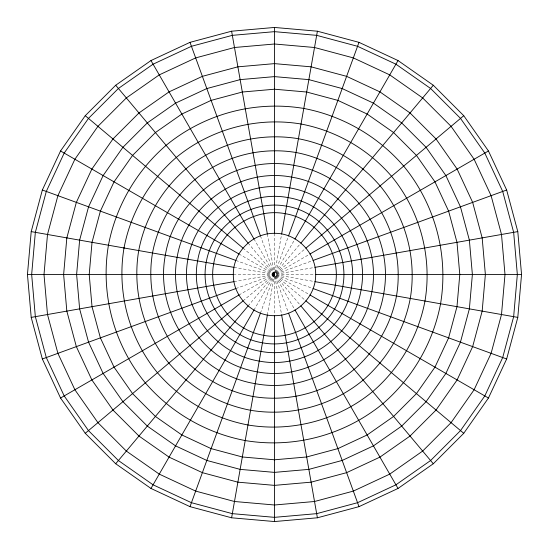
<?xml version="1.0" encoding="UTF-8"?>
<svg xmlns="http://www.w3.org/2000/svg" width="549" height="549" viewBox="0 0 549 549"><rect width="100%" height="100%" fill="white"/><g stroke="black" fill="none" stroke-linecap="round" stroke-linejoin="round"><path stroke-width="0.41" stroke-dasharray="2.75 2.06" d="M267.349 315.051L281.651 233.949M260.418 313.191L288.582 235.809M253.913 310.158L295.088 238.842M248.031 306.04L300.969 242.96M242.96 300.969L306.04 248.031M238.842 295.088L310.158 253.913M235.809 288.582L313.191 260.418M233.949 281.651L315.051 267.349M233.325 274.5L315.675 274.5M233.949 267.349L315.051 281.651M235.809 260.418L313.191 288.582M238.842 253.913L310.158 295.088M242.96 248.031L306.04 300.969M248.031 242.96L300.969 306.04M253.913 238.842L295.088 310.158M260.418 235.809L288.287 312.388M267.349 233.949L281.651 315.051M274.5 233.325L274.5 313.959"/><path stroke-width="0.82" d="M27.45 274.5L31.204 231.603L42.348 190.002L60.548 150.975L85.246 115.702L115.702 85.246L150.975 60.548L190.002 42.348L231.603 31.204L274.5 27.45L317.397 31.204L358.998 42.348L398.025 60.548L433.298 85.246L463.754 115.702L488.452 150.975L506.652 190.002L517.796 231.603L521.55 274.5L517.796 317.397L506.652 358.998L488.452 398.025L463.754 433.298L433.298 463.754L398.025 488.452L358.998 506.652L317.397 517.796L274.5 521.55L231.603 517.796L190.002 506.652L150.975 488.452L115.702 463.754L85.246 433.298L60.548 398.025L42.348 358.998L31.204 317.397L27.45 274.5L233.325 274.5C232.948 296.515 252.485 316.052 274.5 315.675C296.515 316.052 316.052 296.515 315.675 274.5C316.052 252.485 296.515 232.948 274.5 233.325C252.485 232.948 232.948 252.485 233.325 274.5M231.603 517.796L267.349 315.051M281.651 233.949L317.397 31.204M190.002 506.652L260.418 313.191M288.582 235.809L358.998 42.348M150.975 488.452L253.913 310.158M295.088 238.842L398.025 60.548M115.702 463.754L248.031 306.04M300.969 242.96L433.298 85.246M85.246 433.298L242.96 300.969M306.04 248.031L463.754 115.702M60.548 398.025L238.842 295.088M310.158 253.913L488.452 150.975M42.348 358.998L235.809 288.582M313.191 260.418L506.652 190.002M31.204 317.397L233.949 281.651M315.051 267.349L517.796 231.603M315.675 274.5L521.55 274.5M31.204 231.603L233.949 267.349M315.051 281.651L517.796 317.397M42.348 190.002L235.809 260.418M313.191 288.582L506.652 358.998M60.548 150.975L238.842 253.913M310.158 295.088L488.452 398.025M85.246 115.702L242.96 248.031M306.04 300.969L463.754 433.298M115.702 85.246L248.031 242.96M300.969 306.04L433.298 463.754M150.975 60.548L253.913 238.842M295.088 310.158L398.025 488.452M190.002 42.348L260.418 235.809M288.582 313.191L358.998 506.652M231.603 31.204L267.349 233.949M281.651 315.051L317.397 517.796M274.5 27.45L274.5 233.325M274.5 315.675L274.5 521.55M35.349 232.33L31.657 274.5L35.349 316.67L46.301 357.557L64.192 395.918L88.471 430.594L118.406 460.529L153.082 484.808L191.443 502.699L232.33 513.651L274.5 517.343L316.67 513.651L357.557 502.699L395.918 484.808L430.594 460.529L460.529 430.594L484.808 395.918L502.699 357.557L513.651 316.67L517.343 274.5L513.651 232.33L502.699 191.443L484.808 153.082L460.529 118.406L430.594 88.471L395.918 64.192L357.557 46.301L316.67 35.349L274.5 31.657L232.33 35.349L191.443 46.301L153.082 64.192L118.406 88.471L88.471 118.406L64.192 153.082L46.301 191.443L35.349 232.33M47.502 234.471L44.002 274.5L47.502 314.529L57.899 353.336L74.884 389.749L97.928 422.661L126.339 451.072L159.251 474.116L195.664 491.101L234.471 501.498L274.5 504.998L314.529 501.498L353.336 491.101L389.749 474.116L422.661 451.072L451.072 422.661L474.116 389.749L491.101 353.336L501.498 314.529L504.998 274.5L501.498 234.471L491.101 195.664L474.116 159.251L451.072 126.339L422.661 97.928L389.749 74.884L353.336 57.899L314.529 47.502L274.5 44.002L234.471 47.502L195.664 57.899L159.251 74.884L126.339 97.928L97.928 126.339L74.884 159.251L57.899 195.664L47.502 234.471M66.834 237.882L63.629 274.5L66.834 311.118L76.345 346.625L91.882 379.935L112.964 410.048L138.952 436.036L169.065 457.118L202.375 472.655L237.882 482.166L274.5 485.371L311.118 482.166L346.625 472.655L379.935 457.118L410.048 436.036L436.036 410.048L457.118 379.935L472.655 346.625L482.166 311.118L485.371 274.5L482.166 237.882L472.655 202.375L457.118 169.065L436.036 138.952L410.048 112.964L379.935 91.882L346.625 76.345L311.118 66.834L274.5 63.629L237.882 66.834L202.375 76.345L169.065 91.882L138.952 112.964L112.964 138.952L91.882 169.065L76.345 202.375L66.834 237.882M79.626 240.139L76.62 274.5L79.626 308.861L88.554 342.178L103.13 373.444L122.914 401.696L147.304 426.086L175.556 445.87L206.822 460.446L240.139 469.374L274.5 472.38L308.861 469.374L342.178 460.446L373.444 445.87L401.696 426.086L426.086 401.696L445.87 373.444L460.446 342.178L469.374 308.861L472.38 274.5L469.374 240.139L460.446 206.822L445.87 175.556L426.086 147.304L401.696 122.914L373.444 103.13L342.178 88.554L308.861 79.626L274.5 76.62L240.139 79.626L206.822 88.554L175.556 103.13L147.304 122.914L122.914 147.304L103.13 175.556L88.554 206.822L79.626 240.139M92.026 242.322L89.213 274.5L92.026 306.678L100.385 337.875L114.034 367.144L132.563 393.599L155.401 416.437L181.856 434.966L211.125 448.615L242.322 456.974L274.5 459.788L306.678 456.974L337.875 448.615L367.144 434.966L393.599 416.437L416.437 393.599L434.966 367.144L448.615 337.875L456.974 306.678L459.788 274.5L456.974 242.322L448.615 211.125L434.966 181.856L416.437 155.401L393.599 132.563L367.144 114.034L337.875 100.385L306.678 92.026L274.5 89.213L242.322 92.026L211.125 100.385L181.856 114.034L155.401 132.563L132.563 155.401L114.034 181.856L100.385 211.125L92.026 242.322M108.441 245.218C100.295 294.038 113.869 344.683 145.327 382.886C171.013 412.724 206.534 433.236 245.218 440.559C294.038 448.705 344.683 435.131 382.886 403.673C412.724 377.986 433.236 342.466 440.559 303.782C448.705 254.962 435.131 204.317 403.673 166.114C377.986 136.276 342.466 115.764 303.782 108.441C254.962 100.295 204.317 113.869 166.114 145.327C136.276 171.013 115.764 206.534 108.441 245.218M124.019 247.97C116.594 291.972 129.015 338.321 157.446 372.716C180.724 399.754 212.916 418.338 247.97 424.981C291.972 432.406 338.321 419.985 372.716 391.554C399.754 368.276 418.338 336.084 424.981 301.03C432.406 257.028 419.985 210.679 391.554 176.284C368.276 149.246 336.084 130.662 301.03 124.019C257.028 116.594 210.679 129.015 176.284 157.446C149.246 180.724 130.662 212.916 124.019 247.97M138.725 250.557C132.028 290.263 143.234 332.083 168.886 363.122C189.892 387.519 218.934 404.284 250.557 410.275C290.263 416.972 332.083 405.766 363.122 380.114C387.519 359.108 404.284 330.066 410.275 298.443C416.972 258.737 405.766 216.917 380.114 185.878C359.108 161.481 330.066 144.716 298.443 138.725C258.737 132.028 216.917 143.234 185.878 168.886C161.481 189.892 144.716 218.934 138.725 250.557M152.505 252.993C146.487 288.664 156.554 326.236 179.605 354.126C198.477 376.044 224.575 391.108 252.993 396.495C288.664 402.513 326.236 392.446 354.126 369.395C376.044 350.523 391.108 324.425 396.495 296.007C402.513 260.336 392.446 222.764 369.395 194.874C350.523 172.956 324.425 157.892 296.007 152.505C260.336 146.487 222.764 156.554 194.874 179.605C172.956 198.477 157.892 224.575 152.505 252.993M165.324 255.251C154.194 313.76 196.46 374.123 255.251 383.676C313.76 394.806 374.123 352.54 383.676 293.749C394.806 235.24 352.54 174.877 293.749 165.324C235.24 154.194 174.877 196.46 165.324 255.251M177.142 257.33C167.061 309.231 205.12 363.582 257.33 371.858C309.231 381.939 363.582 343.88 371.858 291.67C381.939 239.769 343.88 185.418 291.67 177.142C239.769 167.061 185.418 205.12 177.142 257.33M187.916 259.231C178.953 305.388 212.799 353.721 259.231 361.084C305.388 370.047 353.721 336.201 361.084 289.769C370.047 243.612 336.201 195.279 289.769 187.916C243.612 178.953 195.279 212.799 187.916 259.231M197.613 260.94C189.659 301.923 219.71 344.847 260.94 351.387C301.923 359.341 344.847 329.29 351.387 288.06C359.341 247.077 329.29 204.153 288.06 197.613C247.077 189.659 204.153 219.71 197.613 260.94M206.211 262.456C199.143 298.862 225.838 336.983 262.456 342.789C298.862 349.857 336.983 323.162 342.789 286.544C349.857 250.138 323.162 212.017 286.544 206.211C250.138 199.143 212.017 225.838 206.211 262.456M213.678 263.774C207.378 296.199 231.156 330.155 263.774 335.322C296.199 341.622 330.155 317.844 335.322 285.226C341.622 252.801 317.844 218.845 285.226 213.678C252.801 207.378 218.845 231.156 213.678 263.774"/></g></svg>
